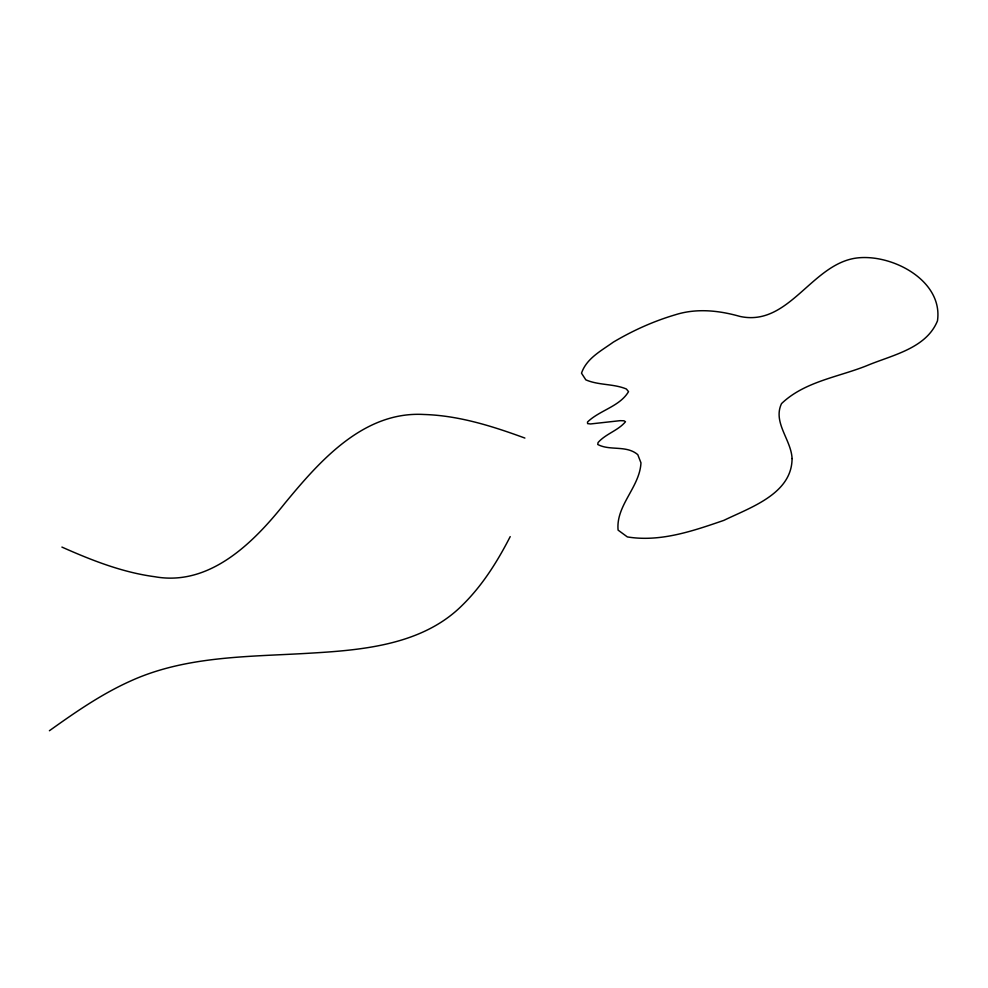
<?xml version="1.0" encoding="UTF-8"?>
<svg xmlns="http://www.w3.org/2000/svg" width="988" height="988" viewBox="0 0 988 988"><rect width="100%" height="100%" fill="white"/><g stroke="black" fill="none" stroke-linecap="round" stroke-linejoin="round"><path stroke-width="1.48" d="M510.203 536.62C497.446 561.505 482.342 585.6 462.261 605.274C422.481 645.04 362.584 650.116 309.392 653.216C249.211 656.872 186.127 655.563 130.169 681.201C101.258 694.218 75.113 712.373 49.4 730.737M524.887 438.067C492.444 426.186 458.852 415.528 424.037 414.491C363.683 410.983 319.791 460.853 284.803 503.361C253.496 542.708 209.703 586.65 154.671 576.708C122.29 572.373 91.588 560.27 61.911 547.08M792.067 458.556C791.944 493.864 750.275 507.499 723.895 520.355C693.094 530.939 660.317 542.338 627.343 536.916L618.093 530.124C615.734 505.387 639.755 487.257 640.965 462.841L637.779 454.653C626.343 444.872 609.954 451.059 597.752 444.489L598.061 442.55C605.693 433.806 618.167 430.607 625.49 421.728L623.959 420.777L620.044 420.678L590.466 423.963L587.613 423.605L587.49 422.037C599.691 410.205 619.723 406.55 628.529 391.656L626.38 389C613.474 383.603 598.716 385.431 585.835 379.861L581.5 373.192C586.477 358.385 601.359 350.74 613.289 342.157C632.728 330.61 653.426 321.261 675.125 314.839C696.429 308.034 718.832 310.417 739.938 316.419C788.263 326.942 810.839 265.624 854.855 258.276C890.089 252.619 943.466 279.814 937.464 320.89C926.04 348.801 891.67 355.161 866.698 365.721C838.083 377.157 804.467 381.578 781.52 403.61C772.579 422.432 791.252 439.759 792.067 458.556"/></g></svg>
